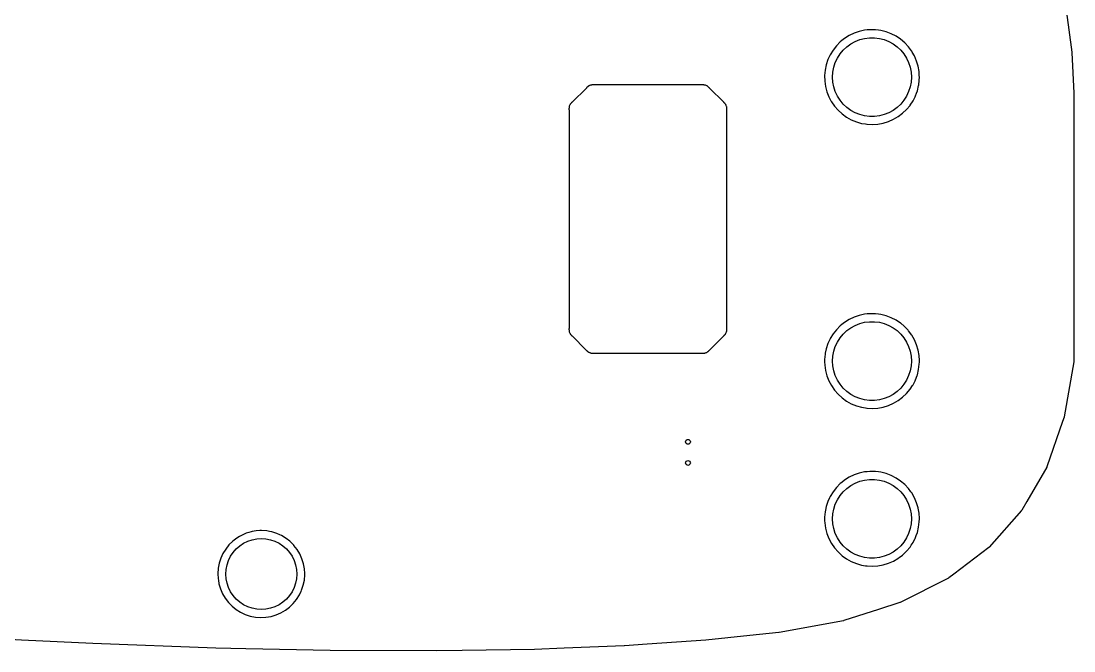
# Model space of a CAD drawing. Extents: x -3.92 to 3.92, y 0.02 to 7.83.
# Drawn here: x 1.29 to 3.917, y 0.025 to 1.596 of the extents above; entities that cross this region are included whole.
import ezdxf

# ---------------------------------------------------------------- set-up
doc = ezdxf.new("R2010")
doc.units = 0
doc.header["$MEASUREMENT"] = 0
doc.layers.add('BLACK', color=7, linetype='CONTINUOUS')

msp = doc.modelspace()

# ---------------------------------------------------------------- linework, layer by layer
at = {"layer": 'BLACK', "linetype": 'CONTINUOUS'}
for p, q in [((3.89841, 1.61806), (3.91212, 1.51884)), ((3.34473, 1.55306), (3.33807, 1.54773)), ((3.34484, 1.55315), (3.34473, 1.55306)), ((3.34473, 1.55306), (3.34473, 1.55306)), ((3.35638, 1.56039), (3.34484, 1.55315)), ((3.36868, 1.56625), (3.35638, 1.56039)), ((3.38156, 1.57066), (3.36868, 1.56625)), ((3.37148, 1.54575), (3.38297, 1.5503)), ((3.3817, 1.57069), (3.38156, 1.57066)), ((3.39474, 1.57354), (3.3817, 1.57069)), ((3.3817, 1.57069), (3.3817, 1.57069)), ((3.38297, 1.5503), (3.39494, 1.55337)), ((3.39487, 1.57357), (3.39474, 1.57354)), ((3.39474, 1.57354), (3.39474, 1.57354)), ((3.40168, 1.57425), (3.39487, 1.57357)), ((3.39494, 1.55337), (3.40721, 1.55492)), ((3.40829, 1.57491), (3.40168, 1.57425)), ((3.40721, 1.55492), (3.41957, 1.55492)), ((3.40843, 1.57492), (3.40829, 1.57491)), ((3.40829, 1.57491), (3.40829, 1.57491)), ((3.40857, 1.57492), (3.40843, 1.57492)), ((3.4161, 1.5748), (3.40857, 1.57492)), ((3.40857, 1.57492), (3.40857, 1.57492)), ((3.42205, 1.57471), (3.4161, 1.5748)), ((3.41957, 1.55492), (3.43183, 1.55337)), ((3.42219, 1.57469), (3.42205, 1.57471)), ((3.42988, 1.57367), (3.42219, 1.57469)), ((3.42219, 1.57469), (3.42219, 1.57469)), ((3.43556, 1.57293), (3.42988, 1.57367)), ((3.43183, 1.55337), (3.4438, 1.5503)), ((3.44877, 1.56961), (3.43556, 1.57293)), ((3.4438, 1.5503), (3.45529, 1.54575)), ((3.46152, 1.56479), (3.44877, 1.56961)), ((3.47362, 1.55854), (3.46152, 1.56479)), ((3.48493, 1.55095), (3.47362, 1.55854)), ((3.49529, 1.5421), (3.48493, 1.55095)), ((3.31622, 1.52423), (3.3091, 1.51261)), ((3.32463, 1.53495), (3.31622, 1.52423)), ((3.33421, 1.54463), (3.32463, 1.53495)), ((3.33376, 1.51455), (3.34164, 1.52407)), ((3.33807, 1.54773), (3.33421, 1.54463)), ((3.34164, 1.52407), (3.35065, 1.53253)), ((3.35065, 1.53253), (3.36065, 1.5398)), ((3.36065, 1.5398), (3.37148, 1.54575)), ((3.45529, 1.54575), (3.46612, 1.5398)), ((3.46612, 1.5398), (3.47612, 1.53253)), ((3.47612, 1.53253), (3.48513, 1.52407)), ((3.48513, 1.52407), (3.49301, 1.51455)), ((3.50456, 1.53212), (3.49529, 1.5421)), ((3.50465, 1.532), (3.50456, 1.53212)), ((3.51176, 1.52232), (3.50465, 1.532)), ((3.30337, 1.50025), (3.29909, 1.48732)), ((3.30751, 1.50918), (3.30337, 1.50025)), ((3.30904, 1.51248), (3.30751, 1.50918)), ((3.3091, 1.51261), (3.30904, 1.51248)), ((3.30904, 1.51248), (3.30904, 1.51248)), ((3.32187, 1.49293), (3.32714, 1.50411)), ((3.32714, 1.50411), (3.33376, 1.51455)), ((3.49301, 1.51455), (3.49964, 1.50411)), ((3.49964, 1.50411), (3.5049, 1.49293)), ((3.51263, 1.52114), (3.51176, 1.52232)), ((3.5127, 1.52102), (3.51263, 1.52114)), ((3.51406, 1.51862), (3.5127, 1.52102)), ((3.51938, 1.50931), (3.51406, 1.51862)), ((3.52472, 1.49678), (3.51938, 1.50931)), ((3.91212, 1.51884), (3.91216, 1.51841)), ((3.91216, 1.51841), (3.9173, 1.41695)), ((3.29633, 1.47398), (3.29511, 1.46041)), ((3.29909, 1.48732), (3.29633, 1.47398)), ((3.31574, 1.46903), (3.31805, 1.48117)), ((3.31805, 1.48117), (3.32187, 1.49293)), ((3.5049, 1.49293), (3.50872, 1.48117)), ((3.50872, 1.48117), (3.51103, 1.46903)), ((3.52859, 1.48371), (3.52472, 1.49678)), ((3.52861, 1.48357), (3.52859, 1.48371)), ((3.53091, 1.47043), (3.52861, 1.48357)), ((3.52861, 1.48357), (3.52861, 1.48357)), ((3.29511, 1.46041), (3.29547, 1.44679)), ((3.29547, 1.44679), (3.29739, 1.4333)), ((3.31496, 1.45669), (3.31574, 1.46903)), ((3.31574, 1.44436), (3.31496, 1.45669)), ((3.51103, 1.46903), (3.51181, 1.45669)), ((3.51181, 1.45669), (3.51103, 1.44436)), ((3.52991, 1.43628), (3.53147, 1.44915)), ((3.53093, 1.47029), (3.53091, 1.47043)), ((3.53094, 1.47015), (3.53093, 1.47029)), ((3.53151, 1.46027), (3.53094, 1.47015)), ((3.53094, 1.47015), (3.53094, 1.47015)), ((3.53147, 1.44915), (3.53148, 1.44926)), ((3.53147, 1.44915), (3.53147, 1.44915)), ((3.53148, 1.44926), (3.53172, 1.45669)), ((3.53172, 1.45669), (3.53151, 1.46027)), ((2.70076, 1.42941), (2.66519, 1.39384)), ((2.70111, 1.42985), (2.70076, 1.42941)), ((2.70134, 1.43011), (2.70111, 1.42985)), ((2.70111, 1.42985), (2.70111, 1.42985)), ((2.70153, 1.43041), (2.70134, 1.43011)), ((2.703, 1.43167), (2.70153, 1.43041)), ((2.70326, 1.43192), (2.703, 1.43167)), ((2.70369, 1.43234), (2.70326, 1.43192)), ((2.70411, 1.43265), (2.70369, 1.43234)), ((2.70442, 1.4329), (2.70411, 1.43265)), ((2.70554, 1.43386), (2.70442, 1.4329)), ((2.70581, 1.43409), (2.70554, 1.43386)), ((2.70554, 1.43386), (2.70554, 1.43386)), ((2.70613, 1.43424), (2.70581, 1.43409)), ((2.70626, 1.43432), (2.70613, 1.43424)), ((2.70677, 1.43462), (2.70626, 1.43432)), ((2.7069, 1.43469), (2.70677, 1.43462)), ((2.70719, 1.4349), (2.7069, 1.43469)), ((2.70752, 1.43502), (2.70719, 1.4349)), ((2.70891, 1.43552), (2.70752, 1.43502)), ((2.70752, 1.43502), (2.70752, 1.43502)), ((2.70928, 1.43567), (2.70891, 1.43552)), ((2.71095, 1.43643), (2.70928, 1.43567)), ((2.7113, 1.43648), (2.71095, 1.43643)), ((2.71144, 1.43652), (2.7113, 1.43648)), ((2.71202, 1.43667), (2.71144, 1.43652)), ((2.71217, 1.4367), (2.71202, 1.43667)), ((2.7125, 1.43682), (2.71217, 1.4367)), ((2.71322, 1.43686), (2.7125, 1.43682)), ((2.71433, 1.43693), (2.71322, 1.43686)), ((2.71472, 1.43697), (2.71433, 1.43693)), ((2.71512, 1.43703), (2.71472, 1.43697)), ((2.71575, 1.43703), (2.71512, 1.43703)), ((2.71605, 1.43704), (2.71575, 1.43703)), ((2.71685, 1.43709), (2.71605, 1.43704)), ((2.71813, 1.43717), (2.71685, 1.43709)), ((2.71848, 1.43709), (2.71813, 1.43717)), ((2.71883, 1.43706), (2.71848, 1.43709)), ((2.7193, 1.43703), (2.71883, 1.43708)), ((2.71883, 1.43708), (2.71883, 1.43706)), ((2.98952, 1.43703), (2.7193, 1.43703)), ((2.99007, 1.43709), (2.98952, 1.43703)), ((2.99043, 1.43711), (2.99007, 1.43709)), ((2.99007, 1.43709), (2.99007, 1.43709)), ((2.99077, 1.43718), (2.99043, 1.43711)), ((2.99209, 1.43709), (2.99077, 1.43718)), ((2.9927, 1.43704), (2.99209, 1.43709)), ((2.99306, 1.43703), (2.9927, 1.43704)), ((2.99366, 1.43703), (2.99306, 1.43703)), ((2.99418, 1.43695), (2.99366, 1.43703)), ((2.99457, 1.4369), (2.99418, 1.43695)), ((2.9964, 1.43677), (2.99457, 1.4369)), ((2.99673, 1.43664), (2.9964, 1.43677)), ((2.99688, 1.43661), (2.99673, 1.43664)), ((2.99745, 1.43646), (2.99688, 1.43661)), ((2.9976, 1.43641), (2.99745, 1.43646)), ((2.99795, 1.43636), (2.9976, 1.43641)), ((2.99827, 1.43621), (2.99795, 1.43636)), ((2.9996, 1.43558), (2.99827, 1.43621)), ((2.99827, 1.43621), (2.99827, 1.43621)), ((2.99997, 1.43543), (2.9996, 1.43558)), ((3.00169, 1.43478), (2.99997, 1.43543)), ((3.00197, 1.43457), (3.00169, 1.43478)), ((3.0021, 1.4345), (3.00197, 1.43457)), ((3.00261, 1.43419), (3.0021, 1.4345)), ((3.00274, 1.43411), (3.00261, 1.43419)), ((3.00306, 1.43396), (3.00274, 1.43411)), ((3.00332, 1.43373), (3.00306, 1.43396)), ((3.00443, 1.43275), (3.00332, 1.43373)), ((3.00474, 1.4325), (3.00443, 1.43275)), ((3.00492, 1.43236), (3.00474, 1.4325)), ((3.00506, 1.43226), (3.00492, 1.43236)), ((3.0055, 1.43182), (3.00506, 1.43226)), ((3.00572, 1.4316), (3.0055, 1.43182)), ((3.00729, 1.43023), (3.00572, 1.4316)), ((3.00747, 1.42993), (3.00729, 1.43023)), ((3.0077, 1.42966), (3.00747, 1.42993)), ((3.00772, 1.42967), (3.0077, 1.42966)), ((3.00801, 1.4293), (3.00772, 1.42967)), ((3.04358, 1.39373), (3.00801, 1.4293)), ((3.29739, 1.4333), (3.30085, 1.42013)), ((3.30085, 1.42013), (3.3058, 1.40743)), ((3.31805, 1.43222), (3.31574, 1.44436)), ((3.32187, 1.42046), (3.31805, 1.43222)), ((3.32714, 1.40928), (3.32187, 1.42046)), ((3.5049, 1.42046), (3.49964, 1.40928)), ((3.50872, 1.43222), (3.5049, 1.42046)), ((3.51103, 1.44436), (3.50872, 1.43222)), ((3.52455, 1.4167), (3.52662, 1.42236)), ((3.52662, 1.42236), (3.52667, 1.42249)), ((3.52662, 1.42236), (3.52662, 1.42236)), ((3.52667, 1.42249), (3.5267, 1.42263)), ((3.5267, 1.42263), (3.52981, 1.4356)), ((3.5267, 1.42263), (3.5267, 1.42263)), ((3.52981, 1.4356), (3.52985, 1.43574)), ((3.52981, 1.4356), (3.52981, 1.4356)), ((3.52985, 1.43574), (3.52991, 1.43628)), ((2.66403, 1.39285), (2.66288, 1.39155)), ((2.66426, 1.39311), (2.66403, 1.39285)), ((2.66403, 1.39285), (2.66403, 1.39285)), ((2.66456, 1.3933), (2.66426, 1.39311)), ((2.66483, 1.39353), (2.66456, 1.3933)), ((2.66519, 1.39384), (2.66482, 1.39355)), ((2.66482, 1.39355), (2.66483, 1.39353)), ((3.04402, 1.39338), (3.04358, 1.39373)), ((3.04429, 1.39315), (3.04402, 1.39338)), ((3.04402, 1.39338), (3.04402, 1.39338)), ((3.04458, 1.39295), (3.04429, 1.39315)), ((3.04481, 1.39269), (3.04458, 1.39295)), ((3.04584, 1.39149), (3.04481, 1.39269)), ((3.3058, 1.40743), (3.30586, 1.40731)), ((3.30586, 1.40731), (3.31099, 1.39762)), ((3.31099, 1.39762), (3.31217, 1.39539)), ((3.31217, 1.39539), (3.31225, 1.39528)), ((3.31225, 1.39528), (3.31225, 1.39528)), ((3.31225, 1.39528), (3.31981, 1.38429)), ((3.33376, 1.39884), (3.32714, 1.40928)), ((3.34164, 1.38932), (3.33376, 1.39884)), ((3.49301, 1.39884), (3.48513, 1.38932)), ((3.49964, 1.40928), (3.49301, 1.39884)), ((3.50846, 1.38626), (3.51578, 1.39741)), ((3.51578, 1.39741), (3.51586, 1.39753)), ((3.51578, 1.39741), (3.51578, 1.39741)), ((3.51586, 1.39753), (3.52091, 1.40757)), ((3.52091, 1.40757), (3.52192, 1.40957)), ((3.52192, 1.40957), (3.52198, 1.4097)), ((3.52192, 1.40957), (3.52192, 1.40957)), ((3.52198, 1.4097), (3.52455, 1.4167)), ((3.9173, 1.41695), (3.9173, 1.4167)), ((3.9173, 1.4167), (3.9173, 0.750136)), ((2.65745, 1.37852), (2.6573, 1.3766)), ((2.6573, 1.3766), (2.65738, 1.37625)), ((2.65738, 1.37625), (2.6574, 1.3759)), ((2.6574, 1.3759), (2.6574, 1.3759)), ((2.6574, 1.3759), (2.65746, 1.37534)), ((2.65746, 1.37889), (2.65745, 1.37852)), ((2.65754, 1.38001), (2.65746, 1.37949)), ((2.65746, 1.37949), (2.65746, 1.37889)), ((2.65746, 1.37534), (2.65746, 0.829535)), ((2.65759, 1.3804), (2.65754, 1.38001)), ((2.65772, 1.38223), (2.65759, 1.3804)), ((2.65785, 1.38256), (2.65772, 1.38223)), ((2.65788, 1.3827), (2.65785, 1.38256)), ((2.65803, 1.38328), (2.65788, 1.3827)), ((2.65807, 1.38342), (2.65803, 1.38328)), ((2.65813, 1.38377), (2.65807, 1.38342)), ((2.65828, 1.38409), (2.65813, 1.38377)), ((2.65891, 1.38543), (2.65828, 1.38409)), ((2.65828, 1.38409), (2.65828, 1.38409)), ((2.65906, 1.3858), (2.65891, 1.38543)), ((2.65958, 1.38718), (2.65906, 1.3858)), ((2.6597, 1.38751), (2.65958, 1.38718)), ((2.65958, 1.38718), (2.65958, 1.38718)), ((2.65992, 1.3878), (2.6597, 1.38751)), ((2.65999, 1.38793), (2.65992, 1.3878)), ((2.66029, 1.38844), (2.65999, 1.38793)), ((2.66038, 1.38856), (2.66029, 1.38844)), ((2.66053, 1.38888), (2.66038, 1.38856)), ((2.66157, 1.39007), (2.66053, 1.38888)), ((2.66174, 1.39026), (2.66157, 1.39007)), ((2.66199, 1.39056), (2.66174, 1.39026)), ((2.66213, 1.39074), (2.66199, 1.39056)), ((2.66223, 1.39089), (2.66213, 1.39074)), ((2.66213, 1.39074), (2.66213, 1.39074)), ((2.66267, 1.39133), (2.66223, 1.39089)), ((2.66288, 1.39155), (2.66267, 1.39133)), ((3.04609, 1.39122), (3.04584, 1.39149)), ((3.04651, 1.3908), (3.04609, 1.39122)), ((3.04663, 1.39065), (3.04651, 1.3908)), ((3.04682, 1.39038), (3.04663, 1.39065)), ((3.04707, 1.39007), (3.04682, 1.39038)), ((3.04804, 1.38895), (3.04707, 1.39007)), ((3.04827, 1.38868), (3.04804, 1.38895)), ((3.04804, 1.38895), (3.04804, 1.38895)), ((3.04841, 1.38836), (3.04827, 1.38868)), ((3.04849, 1.38823), (3.04841, 1.38836)), ((3.04879, 1.38772), (3.04849, 1.38823)), ((3.04886, 1.38758), (3.04879, 1.38772)), ((3.04907, 1.3873), (3.04886, 1.38758)), ((3.04919, 1.38697), (3.04907, 1.3873)), ((3.0497, 1.38558), (3.04919, 1.38697)), ((3.04919, 1.38697), (3.04919, 1.38697)), ((3.04984, 1.38521), (3.0497, 1.38558)), ((3.0506, 1.38354), (3.04984, 1.38521)), ((3.05065, 1.38319), (3.0506, 1.38354)), ((3.0507, 1.38305), (3.05065, 1.38319)), ((3.05084, 1.38247), (3.0507, 1.38305)), ((3.05087, 1.38232), (3.05084, 1.38247)), ((3.05099, 1.38199), (3.05087, 1.38232)), ((3.05101, 1.38164), (3.05099, 1.38199)), ((3.0511, 1.38016), (3.05101, 1.38164)), ((3.05114, 1.37977), (3.0511, 1.38016)), ((3.0512, 1.37937), (3.05114, 1.37977)), ((3.0512, 1.37874), (3.0512, 1.37937)), ((3.05121, 1.37844), (3.0512, 1.37874)), ((3.0512, 1.37519), (3.05125, 1.37566)), ((3.0512, 0.829383), (3.0512, 1.37519)), ((3.05134, 1.37636), (3.05121, 1.37844)), ((3.05123, 1.37566), (3.05126, 1.37601)), ((3.05125, 1.37566), (3.05123, 1.37566)), ((3.05126, 1.37601), (3.05134, 1.37636)), ((3.31981, 1.38429), (3.31981, 1.38429)), ((3.31981, 1.38429), (3.31989, 1.38417)), ((3.31989, 1.38417), (3.32884, 1.3739)), ((3.32884, 1.3739), (3.33892, 1.36473)), ((3.35065, 1.38085), (3.34164, 1.38932)), ((3.36065, 1.37359), (3.35065, 1.38085)), ((3.37148, 1.36764), (3.36065, 1.37359)), ((3.38297, 1.36308), (3.37148, 1.36764)), ((3.45529, 1.36764), (3.4438, 1.36308)), ((3.46612, 1.37359), (3.45529, 1.36764)), ((3.47612, 1.38085), (3.46612, 1.37359)), ((3.48513, 1.38932), (3.47612, 1.38085)), ((3.47898, 1.35822), (3.48965, 1.36623)), ((3.48965, 1.36623), (3.48976, 1.36631)), ((3.48965, 1.36623), (3.48965, 1.36623)), ((3.48976, 1.36631), (3.49964, 1.37569)), ((3.49964, 1.37569), (3.50838, 1.38614)), ((3.50838, 1.38614), (3.50846, 1.38626)), ((3.33892, 1.36473), (3.34998, 1.35678)), ((3.34998, 1.35678), (3.36188, 1.35016)), ((3.36188, 1.35016), (3.37447, 1.34494)), ((3.37447, 1.34494), (3.37461, 1.34491)), ((3.37461, 1.34491), (3.37461, 1.34491)), ((3.37461, 1.34491), (3.38744, 1.34125)), ((3.39494, 1.36001), (3.38297, 1.36308)), ((3.38744, 1.34125), (3.38744, 1.34125)), ((3.38744, 1.34125), (3.38757, 1.34121)), ((3.38757, 1.34121), (3.39685, 1.33969)), ((3.40721, 1.35846), (3.39494, 1.36001)), ((3.41957, 1.35846), (3.40721, 1.35846)), ((3.43183, 1.36001), (3.41957, 1.35846)), ((3.42836, 1.33932), (3.44147, 1.34175)), ((3.4438, 1.36308), (3.43183, 1.36001)), ((3.44147, 1.34175), (3.44161, 1.34178)), ((3.44147, 1.34175), (3.44147, 1.34175)), ((3.44161, 1.34178), (3.45463, 1.34578)), ((3.45463, 1.34578), (3.46711, 1.35126)), ((3.46711, 1.35126), (3.47887, 1.35813)), ((3.47887, 1.35813), (3.47898, 1.35822)), ((3.39685, 1.33969), (3.40088, 1.33903)), ((3.40088, 1.33903), (3.40088, 1.33903)), ((3.40088, 1.33903), (3.40102, 1.33901)), ((3.40102, 1.33901), (3.40116, 1.339)), ((3.40116, 1.339), (3.41448, 1.33838)), ((3.41448, 1.33838), (3.41448, 1.33838)), ((3.41448, 1.33838), (3.41462, 1.33837)), ((3.41462, 1.33837), (3.41505, 1.3384)), ((3.41505, 1.3384), (3.42807, 1.33929)), ((3.42807, 1.33929), (3.42822, 1.3393)), ((3.42807, 1.33929), (3.42807, 1.33929)), ((3.42822, 1.3393), (3.42836, 1.33932)), ((3.42836, 1.33932), (3.42836, 1.33932)), ((3.34473, 0.844396), (3.33807, 0.839065)), ((3.34484, 0.844486), (3.34473, 0.844396)), ((3.34473, 0.844396), (3.34473, 0.844396)), ((3.35638, 0.851725), (3.34484, 0.844486)), ((3.36868, 0.85759), (3.35638, 0.851725)), ((3.38156, 0.862003), (3.36868, 0.85759)), ((3.37148, 0.837089), (3.38297, 0.841639)), ((3.3817, 0.862033), (3.38156, 0.862003)), ((3.39474, 0.864874), (3.3817, 0.862033)), ((3.3817, 0.862033), (3.3817, 0.862033)), ((3.38297, 0.841639), (3.39494, 0.844713)), ((3.39487, 0.864905), (3.39474, 0.864874)), ((3.39474, 0.864874), (3.39474, 0.864874)), ((3.40168, 0.865584), (3.39487, 0.864905)), ((3.39494, 0.844713), (3.40721, 0.846262)), ((3.40829, 0.866244), (3.40168, 0.865584)), ((3.40721, 0.846262), (3.41957, 0.846262)), ((3.40843, 0.866258), (3.40829, 0.866244)), ((3.40829, 0.866244), (3.40829, 0.866244)), ((3.40857, 0.866256), (3.40843, 0.866258)), ((3.4161, 0.866137), (3.40857, 0.866256)), ((3.40857, 0.866256), (3.40857, 0.866256)), ((3.42205, 0.866044), (3.4161, 0.866137)), ((3.41957, 0.846262), (3.43183, 0.844713)), ((3.42219, 0.866025), (3.42205, 0.866044)), ((3.42988, 0.865013), (3.42219, 0.866025)), ((3.42219, 0.866025), (3.42219, 0.866025)), ((3.43556, 0.864266), (3.42988, 0.865013)), ((3.43183, 0.844713), (3.4438, 0.841639)), ((3.44877, 0.860947), (3.43556, 0.864266)), ((3.4438, 0.841639), (3.45529, 0.837089)), ((3.46152, 0.856131), (3.44877, 0.860947)), ((3.47362, 0.849883), (3.46152, 0.856131)), ((3.48493, 0.842285), (3.47362, 0.849883)), ((3.48504, 0.842192), (3.48493, 0.842285)), ((3.49354, 0.834934), (3.48504, 0.842192)), ((2.6574, 0.828713), (2.65732, 0.828368)), ((2.65732, 0.828368), (2.65734, 0.828015)), ((2.65734, 0.828015), (2.65745, 0.826289)), ((2.65743, 0.829065), (2.6574, 0.828713)), ((2.65746, 0.829535), (2.65741, 0.829067)), ((2.65741, 0.829067), (2.65743, 0.829065)), ((2.65745, 0.826289), (2.65746, 0.825982)), ((2.65746, 0.825982), (2.65746, 0.825357)), ((2.65746, 0.825357), (2.65749, 0.825182)), ((2.65749, 0.825182), (2.65752, 0.824959)), ((2.65752, 0.824959), (2.65756, 0.824563)), ((2.65756, 0.824563), (2.65767, 0.822735)), ((2.65767, 0.822735), (2.65779, 0.822402)), ((2.65779, 0.822402), (2.65782, 0.822256)), ((2.65782, 0.822256), (2.65797, 0.821677)), ((2.65797, 0.821677), (2.65801, 0.821534)), ((2.65801, 0.821534), (2.65806, 0.821184)), ((2.65806, 0.821184), (2.65882, 0.819516)), ((2.65882, 0.819516), (2.65897, 0.819148)), ((2.65897, 0.819148), (2.65947, 0.817758)), ((2.65947, 0.817758), (2.65947, 0.817758)), ((2.65947, 0.817758), (2.65959, 0.817426)), ((2.65959, 0.817426), (2.6598, 0.81714)), ((2.6598, 0.81714), (2.65987, 0.817009)), ((2.65987, 0.817009), (2.66017, 0.816493)), ((2.66017, 0.816493), (2.66025, 0.816368)), ((2.66025, 0.816368), (2.66039, 0.816046)), ((2.66039, 0.816046), (2.66062, 0.815779)), ((2.66062, 0.815779), (2.66062, 0.815779)), ((2.66062, 0.815779), (2.66159, 0.814658)), ((2.66159, 0.814658), (2.66184, 0.814347)), ((3.04667, 0.814161), (3.04692, 0.814469)), ((3.04692, 0.814469), (3.0479, 0.815577)), ((3.0479, 0.815577), (3.04813, 0.815842)), ((3.0479, 0.815577), (3.0479, 0.815577)), ((3.04813, 0.815842), (3.04828, 0.816162)), ((3.04828, 0.816162), (3.04837, 0.816286)), ((3.04837, 0.816286), (3.04867, 0.816798)), ((3.04867, 0.816798), (3.04875, 0.816929)), ((3.04875, 0.816929), (3.04896, 0.817212)), ((3.04896, 0.817212), (3.0496, 0.818927)), ((3.0496, 0.818927), (3.04976, 0.819294)), ((3.04976, 0.819294), (3.05038, 0.820631)), ((3.05038, 0.820631), (3.05053, 0.820951)), ((3.05053, 0.820951), (3.05059, 0.821301)), ((3.05059, 0.821301), (3.05063, 0.821443)), ((3.05063, 0.821443), (3.05078, 0.82202)), ((3.05078, 0.82202), (3.05082, 0.822166)), ((3.05082, 0.822166), (3.05094, 0.822497)), ((3.05094, 0.822497), (3.05107, 0.824325)), ((3.05107, 0.824325), (3.05112, 0.824719)), ((3.05112, 0.824719), (3.0512, 0.825237)), ((3.05126, 0.828824), (3.0512, 0.829383)), ((3.0512, 0.825835), (3.05121, 0.826202)), ((3.0512, 0.825237), (3.0512, 0.825835)), ((3.05121, 0.826202), (3.05133, 0.827773)), ((3.05128, 0.828471), (3.05126, 0.828824)), ((3.05126, 0.828824), (3.05126, 0.828824)), ((3.05136, 0.828126), (3.05128, 0.828471)), ((3.05133, 0.827773), (3.05136, 0.828126)), ((3.31622, 0.815564), (3.3091, 0.803948)), ((3.3166, 0.816046), (3.31622, 0.815564)), ((3.32454, 0.826172), (3.3166, 0.816046)), ((3.32463, 0.826285), (3.32454, 0.826172)), ((3.33421, 0.835968), (3.32463, 0.826285)), ((3.33376, 0.805884), (3.34164, 0.815408)), ((3.33807, 0.839065), (3.33421, 0.835968)), ((3.34164, 0.815408), (3.35065, 0.823869)), ((3.35065, 0.823869), (3.36065, 0.831135)), ((3.36065, 0.831135), (3.37148, 0.837089)), ((3.45529, 0.837089), (3.46612, 0.831135)), ((3.46612, 0.831135), (3.47612, 0.823869)), ((3.47612, 0.823869), (3.48513, 0.815408)), ((3.48513, 0.815408), (3.49301, 0.805884)), ((3.49529, 0.833437), (3.49354, 0.834934)), ((3.49538, 0.833333), (3.49529, 0.833437)), ((3.50335, 0.824762), (3.49538, 0.833333)), ((3.50456, 0.823458), (3.50335, 0.824762)), ((3.50773, 0.819148), (3.50456, 0.823458)), ((3.51212, 0.813173), (3.50773, 0.819148)), ((2.66184, 0.814347), (2.66215, 0.813924)), ((2.66215, 0.813924), (2.66257, 0.813501)), ((2.66257, 0.813501), (2.66282, 0.813231)), ((2.66282, 0.813231), (2.66408, 0.81177)), ((2.66408, 0.81177), (2.66438, 0.811578)), ((2.66438, 0.811578), (2.66464, 0.811346)), ((2.66464, 0.811346), (2.66464, 0.811346)), ((2.66464, 0.811346), (2.66508, 0.810992)), ((2.66508, 0.810992), (2.70065, 0.775422)), ((3.00791, 0.775314), (3.04348, 0.810884)), ((3.04348, 0.810884), (3.04384, 0.811178)), ((3.04383, 0.811194), (3.0441, 0.811423)), ((3.04384, 0.811178), (3.04383, 0.811194)), ((3.0441, 0.811423), (3.0444, 0.811611)), ((3.0444, 0.811611), (3.04578, 0.813173)), ((3.04578, 0.813173), (3.04599, 0.813397)), ((3.04599, 0.813397), (3.04643, 0.813839)), ((3.04643, 0.813839), (3.04667, 0.814161)), ((3.30337, 0.791592), (3.29909, 0.778658)), ((3.30751, 0.800514), (3.30337, 0.791592)), ((3.30904, 0.803819), (3.30751, 0.800514)), ((3.3091, 0.803948), (3.30904, 0.803819)), ((3.30904, 0.803819), (3.30904, 0.803819)), ((3.32187, 0.784264), (3.32714, 0.795448)), ((3.32714, 0.795448), (3.33376, 0.805884)), ((3.49301, 0.805884), (3.49964, 0.795448)), ((3.49964, 0.795448), (3.5049, 0.784264)), ((3.51263, 0.812479), (3.51212, 0.813173)), ((3.51938, 0.800645), (3.51263, 0.812479)), ((3.52472, 0.788114), (3.51938, 0.800645)), ((3.52859, 0.775052), (3.52472, 0.788114)), ((2.70065, 0.775422), (2.70094, 0.775054)), ((2.70094, 0.775054), (2.70096, 0.775067)), ((2.70096, 0.775067), (2.70119, 0.774798)), ((2.70119, 0.774798), (2.70138, 0.774499)), ((2.70138, 0.774499), (2.70164, 0.774265)), ((2.70164, 0.774265), (2.70164, 0.774265)), ((2.70164, 0.774265), (2.70294, 0.77312)), ((2.70294, 0.77312), (2.70316, 0.772909)), ((2.70316, 0.772909), (2.7036, 0.772468)), ((2.7036, 0.772468), (2.70374, 0.772362)), ((2.70374, 0.772362), (2.70374, 0.772362)), ((2.70374, 0.772362), (2.70392, 0.772226)), ((2.70392, 0.772226), (2.70423, 0.771975)), ((2.70423, 0.771975), (2.70561, 0.770763)), ((2.70561, 0.770763), (2.70593, 0.770613)), ((2.70593, 0.770613), (2.70605, 0.770531)), ((2.70605, 0.770531), (2.70656, 0.770223)), ((2.70656, 0.770223), (2.70669, 0.770152)), ((2.70669, 0.770152), (2.70698, 0.76994)), ((2.70698, 0.76994), (2.70731, 0.769816)), ((2.70731, 0.769816), (2.70731, 0.769816)), ((2.70731, 0.769816), (2.70869, 0.769297)), ((2.70869, 0.769297), (2.70906, 0.769142)), ((2.70906, 0.769142), (2.71072, 0.768364)), ((2.71072, 0.768364), (2.71106, 0.76831)), ((2.71106, 0.76831), (2.71121, 0.768266)), ((2.71121, 0.768266), (2.71178, 0.768115)), ((2.71178, 0.768115), (2.71193, 0.768083)), ((2.71193, 0.768083), (2.71226, 0.767959)), ((2.71226, 0.767959), (2.71409, 0.767823)), ((2.71409, 0.767823), (2.71448, 0.767777)), ((2.71448, 0.767777), (2.715, 0.767697)), ((2.715, 0.767697), (2.7156, 0.767697)), ((2.7156, 0.767697), (2.71597, 0.767683)), ((2.71597, 0.767683), (2.71789, 0.76754)), ((2.71789, 0.76754), (2.71823, 0.767614)), ((2.71823, 0.767614), (2.71859, 0.767638)), ((2.71859, 0.767638), (2.71915, 0.767697)), ((2.71859, 0.767638), (2.71859, 0.767638)), ((2.71915, 0.767697), (2.98936, 0.767697)), ((2.98936, 0.767697), (2.98983, 0.767645)), ((2.98983, 0.767645), (2.98983, 0.767665)), ((2.98983, 0.767665), (2.99018, 0.767636)), ((2.99018, 0.767636), (2.99053, 0.767558)), ((2.99053, 0.767558), (2.99224, 0.767665)), ((2.99224, 0.767665), (2.99261, 0.767687)), ((2.99261, 0.767687), (2.99292, 0.767697)), ((2.99292, 0.767697), (2.99354, 0.767697)), ((2.99354, 0.767697), (2.99394, 0.767754)), ((2.99394, 0.767754), (2.99433, 0.767794)), ((2.99433, 0.767794), (2.99544, 0.767863)), ((2.99544, 0.767863), (2.99616, 0.767908)), ((2.99616, 0.767908), (2.9965, 0.768028)), ((2.9965, 0.768028), (2.99664, 0.768058)), ((2.99664, 0.768058), (2.99722, 0.768202)), ((2.99722, 0.768202), (2.99736, 0.768244)), ((2.99736, 0.768244), (2.99771, 0.768294)), ((2.99771, 0.768294), (2.99938, 0.769053)), ((2.99938, 0.769053), (2.99975, 0.769203)), ((2.99975, 0.769203), (3.00114, 0.769704)), ((3.00114, 0.769704), (3.00147, 0.769824)), ((3.00114, 0.769704), (3.00114, 0.769704)), ((3.00147, 0.769824), (3.00176, 0.770033)), ((3.00176, 0.770033), (3.00189, 0.770103)), ((3.00189, 0.770103), (3.00241, 0.770404)), ((3.00241, 0.770404), (3.00253, 0.770484)), ((3.00253, 0.770484), (3.00285, 0.770631)), ((3.00285, 0.770631), (3.00312, 0.770861)), ((3.00312, 0.770861), (3.00424, 0.771826)), ((3.00312, 0.770861), (3.00312, 0.770861)), ((3.00424, 0.771826), (3.00455, 0.772074)), ((3.00455, 0.772074), (3.00482, 0.77227)), ((3.00482, 0.77227), (3.00497, 0.772383)), ((3.00497, 0.772383), (3.0054, 0.772806)), ((3.0054, 0.772806), (3.00567, 0.773056)), ((3.00567, 0.773056), (3.00686, 0.774084)), ((3.00686, 0.774084), (3.00713, 0.774315)), ((3.00713, 0.774315), (3.00732, 0.774612)), ((3.00732, 0.774612), (3.00755, 0.774878)), ((3.00755, 0.774878), (3.00791, 0.775314)), ((3.00755, 0.774878), (3.00755, 0.774878)), ((3.29633, 0.765318), (3.29511, 0.751748)), ((3.29681, 0.767638), (3.29633, 0.765318)), ((3.29906, 0.778518), (3.29681, 0.767638)), ((3.29909, 0.778658), (3.29906, 0.778518)), ((3.29906, 0.778518), (3.29906, 0.778518)), ((3.31574, 0.760367), (3.31805, 0.772509)), ((3.31805, 0.772509), (3.32187, 0.784264)), ((3.5049, 0.784264), (3.50872, 0.772509)), ((3.50872, 0.772509), (3.51103, 0.760367)), ((3.52861, 0.774912), (3.52859, 0.775052)), ((3.53091, 0.761773), (3.52861, 0.774912)), ((3.52861, 0.774912), (3.52861, 0.774912)), ((3.29511, 0.751748), (3.29512, 0.751605)), ((3.29512, 0.751605), (3.29526, 0.746087)), ((3.29512, 0.751605), (3.29512, 0.751605)), ((3.29526, 0.746087), (3.29547, 0.73813)), ((3.29547, 0.73813), (3.29739, 0.724643)), ((3.31496, 0.748031), (3.31574, 0.760367)), ((3.31574, 0.735696), (3.31496, 0.748031)), ((3.31805, 0.723554), (3.31574, 0.735696)), ((3.51103, 0.735696), (3.50872, 0.723554)), ((3.51103, 0.760367), (3.51181, 0.748031)), ((3.51181, 0.748031), (3.51103, 0.735696)), ((3.52986, 0.727219), (3.53147, 0.740492)), ((3.53093, 0.761632), (3.53091, 0.761773)), ((3.53094, 0.76149), (3.53093, 0.761632)), ((3.53094, 0.761489), (3.53094, 0.76149)), ((3.53164, 0.749296), (3.53094, 0.761489)), ((3.53147, 0.740492), (3.53148, 0.740601)), ((3.53147, 0.740492), (3.53147, 0.740492)), ((3.53148, 0.740601), (3.53162, 0.744945)), ((3.53162, 0.744945), (3.53167, 0.746496)), ((3.53172, 0.748031), (3.53164, 0.749296)), ((3.53167, 0.746496), (3.53172, 0.748031)), ((3.9167, 0.746232), (3.89312, 0.609028)), ((3.91723, 0.749296), (3.9167, 0.746232)), ((3.9173, 0.750136), (3.91723, 0.749296)), ((3.29739, 0.724643), (3.30085, 0.711465)), ((3.30085, 0.711465), (3.3058, 0.698773)), ((3.32187, 0.711799), (3.31805, 0.723554)), ((3.32714, 0.700615), (3.32187, 0.711799)), ((3.5049, 0.711799), (3.49964, 0.700615)), ((3.50872, 0.723554), (3.5049, 0.711799)), ((3.52198, 0.701037), (3.52585, 0.711604)), ((3.52585, 0.711604), (3.52662, 0.713696)), ((3.52662, 0.713696), (3.52667, 0.71383)), ((3.52662, 0.713696), (3.52662, 0.713696)), ((3.52667, 0.71383), (3.5267, 0.713969)), ((3.5267, 0.713969), (3.52981, 0.726938)), ((3.5267, 0.713969), (3.5267, 0.713969)), ((3.52981, 0.726938), (3.52985, 0.727077)), ((3.52981, 0.726938), (3.52981, 0.726938)), ((3.52985, 0.727077), (3.52986, 0.727219)), ((3.3058, 0.698773), (3.31217, 0.686733)), ((3.31217, 0.686733), (3.31225, 0.686616)), ((3.31225, 0.686616), (3.31225, 0.686616)), ((3.31225, 0.686616), (3.31981, 0.675624)), ((3.33376, 0.690179), (3.32714, 0.700615)), ((3.34164, 0.680655), (3.33376, 0.690179)), ((3.49301, 0.690179), (3.48513, 0.680655)), ((3.49964, 0.700615), (3.49301, 0.690179)), ((3.50838, 0.67748), (3.51438, 0.686616)), ((3.51438, 0.686616), (3.51578, 0.688747)), ((3.51578, 0.688748), (3.51586, 0.688866)), ((3.51578, 0.688747), (3.51578, 0.688748)), ((3.51586, 0.688866), (3.52091, 0.698906)), ((3.52091, 0.698906), (3.52192, 0.70091)), ((3.52192, 0.70091), (3.52198, 0.701037)), ((3.52192, 0.70091), (3.52192, 0.70091)), ((3.31981, 0.675624), (3.31981, 0.675624)), ((3.31981, 0.675624), (3.31989, 0.675506)), ((3.31989, 0.675506), (3.32884, 0.66524)), ((3.32884, 0.66524), (3.33892, 0.656072)), ((3.35065, 0.672194), (3.34164, 0.680655)), ((3.36065, 0.664928), (3.35065, 0.672194)), ((3.37148, 0.658974), (3.36065, 0.664928)), ((3.38297, 0.654424), (3.37148, 0.658974)), ((3.45529, 0.658974), (3.4438, 0.654424)), ((3.46612, 0.664928), (3.45529, 0.658974)), ((3.47612, 0.672194), (3.46612, 0.664928)), ((3.48513, 0.680655), (3.47612, 0.672194)), ((3.47898, 0.649558), (3.48965, 0.657565)), ((3.48965, 0.657566), (3.48976, 0.657651)), ((3.48965, 0.657565), (3.48965, 0.657566)), ((3.48976, 0.657651), (3.49964, 0.667029)), ((3.49964, 0.667029), (3.50838, 0.67748)), ((3.33892, 0.656072), (3.34998, 0.648122)), ((3.34998, 0.648122), (3.36188, 0.641497)), ((3.36188, 0.641497), (3.37447, 0.636283)), ((3.37447, 0.636283), (3.37461, 0.636244)), ((3.37461, 0.636244), (3.37461, 0.636244)), ((3.37461, 0.636244), (3.38744, 0.63259)), ((3.39494, 0.65135), (3.38297, 0.654424)), ((3.38744, 0.63259), (3.38744, 0.63259)), ((3.38744, 0.63259), (3.38757, 0.632551)), ((3.38757, 0.632551), (3.39685, 0.631032)), ((3.40721, 0.649801), (3.39494, 0.65135)), ((3.39685, 0.631032), (3.40088, 0.630373)), ((3.41957, 0.649801), (3.40721, 0.649801)), ((3.41505, 0.629737), (3.42807, 0.630625)), ((3.43183, 0.65135), (3.41957, 0.649801)), ((3.42807, 0.630625), (3.42822, 0.630634)), ((3.42807, 0.630625), (3.42807, 0.630625)), ((3.42822, 0.630634), (3.42836, 0.630661)), ((3.42836, 0.630661), (3.44147, 0.633091)), ((3.42836, 0.630661), (3.42836, 0.630661)), ((3.4438, 0.654424), (3.43183, 0.65135)), ((3.44147, 0.633091), (3.44161, 0.633117)), ((3.44147, 0.633091), (3.44147, 0.633091)), ((3.44161, 0.633117), (3.45463, 0.637123)), ((3.45463, 0.637123), (3.46711, 0.642599)), ((3.46711, 0.642599), (3.47887, 0.649472)), ((3.47887, 0.649472), (3.47898, 0.649558)), ((3.40088, 0.630373), (3.40088, 0.630373)), ((3.40088, 0.630373), (3.40102, 0.63035)), ((3.40102, 0.63035), (3.40116, 0.630343)), ((3.40116, 0.630343), (3.41448, 0.629715)), ((3.41448, 0.629715), (3.41448, 0.629715)), ((3.41448, 0.629715), (3.41462, 0.629708)), ((3.41462, 0.629708), (3.41505, 0.629737)), ((3.89291, 0.608236), (3.88916, 0.59747)), ((3.89312, 0.609028), (3.89291, 0.608236)), ((3.89312, 0.609028), (3.89312, 0.609028)), ((3.88916, 0.59747), (3.84974, 0.484361)), ((3.84935, 0.483515), (3.79987, 0.397755)), ((3.84974, 0.484361), (3.84935, 0.483515)), ((3.34473, 0.450695), (3.33807, 0.445364)), ((3.34484, 0.450785), (3.34473, 0.450696)), ((3.34473, 0.450696), (3.34473, 0.450695)), ((3.35638, 0.458024), (3.34484, 0.450785)), ((3.36868, 0.463889), (3.35638, 0.458024)), ((3.38156, 0.468302), (3.36868, 0.463889)), ((3.37148, 0.443389), (3.38297, 0.447939)), ((3.3817, 0.468332), (3.38156, 0.468302)), ((3.39474, 0.471174), (3.3817, 0.468332)), ((3.3817, 0.468332), (3.3817, 0.468332)), ((3.38297, 0.447939), (3.39494, 0.451013)), ((3.39487, 0.471204), (3.39474, 0.471174)), ((3.39474, 0.471174), (3.39474, 0.471174)), ((3.40168, 0.471883), (3.39487, 0.471204)), ((3.39494, 0.451013), (3.40721, 0.452562)), ((3.40829, 0.472543), (3.40168, 0.471883)), ((3.40721, 0.452562), (3.41957, 0.452562)), ((3.40843, 0.472557), (3.40829, 0.472543)), ((3.40829, 0.472543), (3.40829, 0.472543)), ((3.40857, 0.472555), (3.40843, 0.472557)), ((3.4161, 0.472437), (3.40857, 0.472555)), ((3.40857, 0.472555), (3.40857, 0.472555)), ((3.42205, 0.472343), (3.4161, 0.472437)), ((3.41957, 0.452562), (3.43183, 0.451013)), ((3.42219, 0.472324), (3.42205, 0.472343)), ((3.42988, 0.471312), (3.42219, 0.472324)), ((3.42219, 0.472324), (3.42219, 0.472324)), ((3.43556, 0.470565), (3.42988, 0.471312)), ((3.43183, 0.451013), (3.4438, 0.447939)), ((3.44877, 0.467246), (3.43556, 0.470565)), ((3.4438, 0.447939), (3.45529, 0.443389)), ((3.46152, 0.462431), (3.44877, 0.467246)), ((3.47362, 0.456182), (3.46152, 0.462431)), ((3.48493, 0.448584), (3.47362, 0.456182)), ((3.49529, 0.439737), (3.48493, 0.448584)), ((3.31622, 0.421863), (3.3091, 0.410248)), ((3.32463, 0.432584), (3.31622, 0.421863)), ((3.33421, 0.442267), (3.32463, 0.432584)), ((3.33376, 0.412184), (3.34164, 0.421707)), ((3.33807, 0.445364), (3.33421, 0.442267)), ((3.34164, 0.421707), (3.35065, 0.430169)), ((3.35065, 0.430169), (3.36065, 0.437434)), ((3.36065, 0.437434), (3.37148, 0.443389)), ((3.45529, 0.443389), (3.46612, 0.437434)), ((3.46612, 0.437434), (3.47612, 0.430169)), ((3.47612, 0.430169), (3.48513, 0.421707)), ((3.48513, 0.421707), (3.49301, 0.412184)), ((3.50456, 0.429757), (3.49529, 0.439737)), ((3.50465, 0.429642), (3.50456, 0.429757)), ((3.51028, 0.421976), (3.50465, 0.429642)), ((3.51263, 0.418778), (3.51028, 0.421976)), ((3.30337, 0.397891), (3.29909, 0.384957)), ((3.30751, 0.406813), (3.30337, 0.397891)), ((3.30904, 0.410118), (3.30751, 0.406813)), ((3.3091, 0.410248), (3.30904, 0.410118)), ((3.30904, 0.410118), (3.30904, 0.410118)), ((3.32187, 0.390563), (3.32714, 0.401747)), ((3.32714, 0.401747), (3.33376, 0.412184)), ((3.49301, 0.412184), (3.49964, 0.401747)), ((3.49964, 0.401747), (3.5049, 0.390563)), ((3.51938, 0.406944), (3.51263, 0.418778)), ((3.52472, 0.394414), (3.51938, 0.406944)), ((3.52859, 0.381351), (3.52472, 0.394414)), ((3.79987, 0.397755), (3.78734, 0.376038)), ((3.29633, 0.371617), (3.29511, 0.358048)), ((3.29715, 0.375606), (3.29633, 0.371617)), ((3.29906, 0.384817), (3.29715, 0.375606)), ((3.29909, 0.384957), (3.29906, 0.384817)), ((3.29906, 0.384817), (3.29906, 0.384817)), ((3.31574, 0.366667), (3.31805, 0.378808)), ((3.31805, 0.378808), (3.32187, 0.390563)), ((3.5049, 0.390563), (3.50872, 0.378808)), ((3.50872, 0.378808), (3.51103, 0.366667)), ((3.52861, 0.381211), (3.52859, 0.381351)), ((3.53091, 0.368072), (3.52861, 0.381211)), ((3.52861, 0.381211), (3.52861, 0.381211)), ((3.53093, 0.367931), (3.53091, 0.368072)), ((3.53094, 0.367789), (3.53093, 0.367931)), ((3.53164, 0.355576), (3.53094, 0.367789)), ((3.53094, 0.367789), (3.53094, 0.367789)), ((3.78676, 0.375232), (3.70582, 0.283644)), ((3.78734, 0.376038), (3.78676, 0.375232)), ((3.29511, 0.358048), (3.29512, 0.357905)), ((3.29512, 0.357905), (3.29534, 0.349487)), ((3.29512, 0.357905), (3.29512, 0.357905)), ((3.29534, 0.349487), (3.29547, 0.344429)), ((3.29547, 0.344429), (3.29739, 0.330942)), ((3.31496, 0.354331), (3.31574, 0.366667)), ((3.31574, 0.341995), (3.31496, 0.354331)), ((3.31805, 0.329853), (3.31574, 0.341995)), ((3.51103, 0.341995), (3.50872, 0.329853)), ((3.51103, 0.366667), (3.51181, 0.354331)), ((3.51181, 0.354331), (3.51103, 0.341995)), ((3.52986, 0.333518), (3.53147, 0.346791)), ((3.53147, 0.346792), (3.53148, 0.346901)), ((3.53147, 0.346791), (3.53147, 0.346792)), ((3.53148, 0.346901), (3.53172, 0.354331)), ((3.53172, 0.354331), (3.53164, 0.355576)), ((1.85195, 0.318217), (1.84001, 0.312937)), ((1.85868, 0.320269), (1.85195, 0.318217)), ((1.8643, 0.32198), (1.85868, 0.320269)), ((1.86444, 0.322023), (1.8643, 0.32198)), ((1.8643, 0.32198), (1.8643, 0.32198)), ((1.86671, 0.322425), (1.86444, 0.322023)), ((1.87715, 0.324276), (1.86671, 0.322425)), ((1.87729, 0.324302), (1.87715, 0.324276)), ((1.87715, 0.324276), (1.87715, 0.324276)), ((1.88633, 0.324799), (1.87729, 0.324302)), ((1.89018, 0.325011), (1.88633, 0.324799)), ((1.89033, 0.325019), (1.89018, 0.325011)), ((1.89018, 0.325011), (1.89018, 0.325011)), ((1.90336, 0.324165), (1.89033, 0.325019)), ((1.90351, 0.324138), (1.90336, 0.324165)), ((1.9105, 0.322822), (1.90351, 0.324138)), ((1.90351, 0.324138), (1.90351, 0.324138)), ((1.91619, 0.321752), (1.9105, 0.322822)), ((1.92864, 0.317815), (1.91619, 0.321752)), ((1.92878, 0.317754), (1.92864, 0.317815)), ((1.92878, 0.317753), (1.92878, 0.317754)), ((1.93578, 0.314568), (1.92878, 0.317753)), ((3.29739, 0.330942), (3.30085, 0.317765)), ((3.30085, 0.317765), (3.3058, 0.305072)), ((3.32187, 0.318098), (3.31805, 0.329853)), ((3.32714, 0.306914), (3.32187, 0.318098)), ((3.5049, 0.318098), (3.49964, 0.306914)), ((3.50872, 0.329853), (3.5049, 0.318098)), ((3.52384, 0.312411), (3.52662, 0.319995)), ((3.52662, 0.319996), (3.52667, 0.32013)), ((3.52662, 0.319995), (3.52662, 0.319996)), ((3.52667, 0.32013), (3.5267, 0.320268)), ((3.5267, 0.320269), (3.52981, 0.333237)), ((3.5267, 0.320268), (3.5267, 0.320269)), ((3.52981, 0.333237), (3.52985, 0.333376)), ((3.52981, 0.333237), (3.52981, 0.333237)), ((3.52985, 0.333376), (3.52986, 0.333518)), ((1.80914, 0.289126), (1.80101, 0.278915)), ((1.81845, 0.298286), (1.80914, 0.289126)), ((1.82879, 0.306262), (1.81845, 0.298286)), ((1.82891, 0.306338), (1.82879, 0.306262)), ((1.83567, 0.310354), (1.82891, 0.306338)), ((1.82891, 0.306338), (1.82891, 0.306338)), ((1.84001, 0.312937), (1.83567, 0.310354)), ((1.83584, 0.286813), (1.84547, 0.29325)), ((1.84547, 0.29325), (1.85586, 0.298375)), ((1.85586, 0.298375), (1.86684, 0.3021)), ((1.86684, 0.3021), (1.8782, 0.30436)), ((1.8782, 0.30436), (1.88976, 0.305118)), ((1.88976, 0.305118), (1.90133, 0.30436)), ((1.90133, 0.30436), (1.91269, 0.3021)), ((1.91269, 0.3021), (1.92366, 0.298375)), ((1.92366, 0.298375), (1.93406, 0.29325)), ((1.93406, 0.29325), (1.94369, 0.286813)), ((1.94053, 0.312411), (1.93578, 0.314568)), ((1.95168, 0.305618), (1.94053, 0.312411)), ((1.9518, 0.305526), (1.95168, 0.305618)), ((1.96111, 0.298181), (1.9518, 0.305526)), ((1.96193, 0.297535), (1.96111, 0.298181)), ((1.97114, 0.288278), (1.96193, 0.297535)), ((3.3058, 0.305072), (3.31217, 0.293033)), ((3.31217, 0.293033), (3.31225, 0.292915)), ((3.31225, 0.292915), (3.31225, 0.292915)), ((3.31225, 0.292915), (3.31981, 0.281923)), ((3.33376, 0.296478), (3.32714, 0.306914)), ((3.34164, 0.286954), (3.33376, 0.296478)), ((3.49301, 0.296478), (3.48513, 0.286954)), ((3.49964, 0.306914), (3.49301, 0.296478)), ((3.51134, 0.288278), (3.51578, 0.295047)), ((3.51578, 0.295047), (3.51586, 0.295166)), ((3.51578, 0.295047), (3.51578, 0.295047)), ((3.51586, 0.295166), (3.52116, 0.305696)), ((3.52116, 0.305696), (3.52192, 0.307209)), ((3.52192, 0.307209), (3.52198, 0.307336)), ((3.52192, 0.307209), (3.52192, 0.307209)), ((3.52198, 0.307336), (3.52384, 0.312411)), ((1.79409, 0.267665), (1.78875, 0.256078)), ((1.79416, 0.2678), (1.79409, 0.267665)), ((1.80101, 0.278915), (1.79416, 0.2678)), ((1.81305, 0.260827), (1.81949, 0.270461)), ((1.81949, 0.270461), (1.82713, 0.279173)), ((1.82713, 0.279173), (1.83584, 0.286813)), ((1.94369, 0.286813), (1.9524, 0.279173)), ((1.9524, 0.279173), (1.96004, 0.270461)), ((1.96004, 0.270461), (1.96648, 0.260827)), ((1.97123, 0.28816), (1.97114, 0.288278)), ((1.97908, 0.2781), (1.97123, 0.28816)), ((1.97123, 0.28816), (1.97123, 0.28816)), ((1.97917, 0.277982), (1.97908, 0.2781)), ((1.97908, 0.2781), (1.97908, 0.2781)), ((1.9859, 0.266796), (1.97917, 0.277982)), ((1.99125, 0.254882), (1.9859, 0.266796)), ((3.31981, 0.281923), (3.31981, 0.281923)), ((3.31981, 0.281923), (3.31989, 0.281805)), ((3.31989, 0.281805), (3.32884, 0.271539)), ((3.32884, 0.271539), (3.33892, 0.262371)), ((3.35065, 0.278493), (3.34164, 0.286954)), ((3.36065, 0.271228), (3.35065, 0.278493)), ((3.37148, 0.265273), (3.36065, 0.271228)), ((3.38297, 0.260723), (3.37148, 0.265273)), ((3.45529, 0.265273), (3.4438, 0.260723)), ((3.46612, 0.271228), (3.45529, 0.265273)), ((3.47612, 0.278493), (3.46612, 0.271228)), ((3.48513, 0.286954), (3.47612, 0.278493)), ((3.48106, 0.257415), (3.48965, 0.263865)), ((3.48965, 0.263865), (3.48976, 0.263951)), ((3.48965, 0.263865), (3.48965, 0.263865)), ((3.48976, 0.263951), (3.49964, 0.273328)), ((3.49964, 0.273328), (3.50838, 0.283779)), ((3.50838, 0.283779), (3.51134, 0.288278)), ((3.70511, 0.282978), (3.61744, 0.216448)), ((3.70582, 0.283644), (3.70511, 0.282978)), ((3.70582, 0.283644), (3.70582, 0.283644)), ((1.78466, 0.243368), (1.78223, 0.230842)), ((1.78469, 0.243515), (1.78466, 0.243368)), ((1.78466, 0.243368), (1.78466, 0.243368)), ((1.78473, 0.243657), (1.78469, 0.243515)), ((1.78864, 0.255801), (1.78473, 0.243657)), ((1.78869, 0.255943), (1.78864, 0.255801)), ((1.78864, 0.255801), (1.78864, 0.255801)), ((1.78875, 0.256078), (1.78869, 0.255943)), ((1.78875, 0.256078), (1.78875, 0.256078)), ((1.80194, 0.228098), (1.8042, 0.239462)), ((1.8042, 0.239462), (1.80792, 0.250435)), ((1.80792, 0.250435), (1.81305, 0.260827)), ((1.96648, 0.260827), (1.9716, 0.250435)), ((1.9716, 0.250435), (1.97533, 0.239462)), ((1.97533, 0.239462), (1.97759, 0.228098)), ((1.99512, 0.242413), (1.99125, 0.254882)), ((1.99746, 0.229569), (1.99512, 0.242413)), ((3.33892, 0.262371), (3.34998, 0.254421)), ((3.34998, 0.254421), (3.36188, 0.247796)), ((3.36188, 0.247796), (3.37447, 0.242583)), ((3.37447, 0.242583), (3.37461, 0.242543)), ((3.37461, 0.242543), (3.37461, 0.242543)), ((3.37461, 0.242543), (3.38744, 0.23889)), ((3.39494, 0.257649), (3.38297, 0.260723)), ((3.38744, 0.23889), (3.38744, 0.23889)), ((3.38744, 0.23889), (3.38757, 0.23885)), ((3.38757, 0.23885), (3.39685, 0.237331)), ((3.40721, 0.2561), (3.39494, 0.257649)), ((3.39685, 0.237331), (3.40088, 0.236672)), ((3.40088, 0.236672), (3.40088, 0.236672)), ((3.40088, 0.236672), (3.40102, 0.236649)), ((3.40102, 0.236649), (3.40116, 0.236642)), ((3.40116, 0.236642), (3.41448, 0.236014)), ((3.41957, 0.2561), (3.40721, 0.2561)), ((3.41505, 0.236036), (3.42807, 0.236924)), ((3.43183, 0.257649), (3.41957, 0.2561)), ((3.42807, 0.236924), (3.42822, 0.236934)), ((3.42807, 0.236924), (3.42807, 0.236924)), ((3.42822, 0.236934), (3.42836, 0.23696)), ((3.42836, 0.23696), (3.44147, 0.23939)), ((3.42836, 0.23696), (3.42836, 0.23696)), ((3.4438, 0.260723), (3.43183, 0.257649)), ((3.44147, 0.23939), (3.44161, 0.239416)), ((3.44147, 0.23939), (3.44147, 0.23939)), ((3.44161, 0.239416), (3.45463, 0.243422)), ((3.45463, 0.243422), (3.46711, 0.248898)), ((3.46711, 0.248898), (3.47803, 0.255281)), ((3.47803, 0.255281), (3.47875, 0.255699)), ((3.47875, 0.255699), (3.47887, 0.255771)), ((3.47875, 0.255699), (3.47875, 0.255699)), ((3.47887, 0.255771), (3.48106, 0.257415)), ((1.78129, 0.217821), (1.78128, 0.217671)), ((1.78128, 0.217671), (1.78134, 0.216535)), ((1.7822, 0.230547), (1.78129, 0.217821)), ((1.78134, 0.216535), (1.78183, 0.206617)), ((1.78221, 0.230696), (1.7822, 0.230547)), ((1.7822, 0.230547), (1.7822, 0.230547)), ((1.78223, 0.230842), (1.78221, 0.230696)), ((1.78223, 0.230842), (1.78223, 0.230842)), ((1.80118, 0.216535), (1.80194, 0.228098)), ((1.80194, 0.204973), (1.80118, 0.216535)), ((1.97759, 0.228098), (1.97835, 0.216535)), ((1.97835, 0.216535), (1.97759, 0.204973)), ((1.99717, 0.20125), (1.99823, 0.214264)), ((1.99747, 0.22942), (1.99746, 0.229569)), ((1.99818, 0.217671), (1.99747, 0.22942)), ((1.99747, 0.22942), (1.99747, 0.22942)), ((1.99825, 0.216535), (1.99818, 0.217671)), ((1.99823, 0.214264), (1.99825, 0.216535)), ((3.41448, 0.236014), (3.41448, 0.236014)), ((3.41448, 0.236014), (3.41462, 0.236007)), ((3.41462, 0.236007), (3.41505, 0.236036)), ((3.61744, 0.216448), (3.60484, 0.206889)), ((1.78183, 0.206617), (1.78193, 0.204631)), ((1.78193, 0.204631), (1.78196, 0.204484)), ((1.78196, 0.204484), (1.78196, 0.204484)), ((1.78196, 0.204484), (1.78254, 0.201103)), ((1.78254, 0.201103), (1.78414, 0.191763)), ((1.78414, 0.191763), (1.78789, 0.179253)), ((1.8042, 0.193609), (1.80194, 0.204973)), ((1.80792, 0.182636), (1.8042, 0.193609)), ((1.97533, 0.193609), (1.9716, 0.182636)), ((1.97759, 0.204973), (1.97533, 0.193609)), ((1.99042, 0.176072), (1.99455, 0.188457)), ((1.99455, 0.188457), (1.99717, 0.20125)), ((3.60408, 0.206414), (3.48402, 0.145732)), ((3.60484, 0.206889), (3.60408, 0.206414)), ((1.78789, 0.179253), (1.7931, 0.167284)), ((1.7931, 0.167284), (1.79318, 0.167155)), ((1.79318, 0.167155), (1.79318, 0.167155)), ((1.79318, 0.167155), (1.79964, 0.156157)), ((1.81305, 0.172244), (1.80792, 0.182636)), ((1.81949, 0.16261), (1.81305, 0.172244)), ((1.82713, 0.153898), (1.81949, 0.16261)), ((1.96004, 0.16261), (1.9524, 0.153898)), ((1.96648, 0.172244), (1.96004, 0.16261)), ((1.9716, 0.182636), (1.96648, 0.172244)), ((1.97786, 0.15323), (1.98483, 0.164272)), ((1.98483, 0.164272), (1.9862, 0.167155)), ((1.9862, 0.167155), (1.98904, 0.173163)), ((1.98904, 0.173163), (1.99042, 0.176072)), ((1.79964, 0.156157), (1.79964, 0.156157)), ((1.79964, 0.156157), (1.79972, 0.156028)), ((1.79972, 0.156028), (1.79981, 0.15591)), ((1.79981, 0.15591), (1.80755, 0.145768)), ((1.80755, 0.145768), (1.80755, 0.145767)), ((1.80755, 0.145767), (1.80764, 0.145649)), ((1.80764, 0.145649), (1.81675, 0.136296)), ((1.81675, 0.136296), (1.82692, 0.128106)), ((1.83584, 0.146258), (1.82713, 0.153898)), ((1.84547, 0.139821), (1.83584, 0.146258)), ((1.85586, 0.134696), (1.84547, 0.139821)), ((1.86684, 0.130971), (1.85586, 0.134696)), ((1.92366, 0.134696), (1.91269, 0.130971)), ((1.93406, 0.139821), (1.92366, 0.134696)), ((1.94369, 0.146258), (1.93406, 0.139821)), ((1.9524, 0.153898), (1.94369, 0.146258)), ((1.94992, 0.126266), (1.9601, 0.133953)), ((1.9601, 0.133953), (1.96022, 0.134043)), ((1.96022, 0.134043), (1.96962, 0.143104)), ((1.96962, 0.143104), (1.97786, 0.15323)), ((3.4833, 0.145437), (3.42973, 0.1282)), ((3.48402, 0.145732), (3.4833, 0.145437)), ((1.82692, 0.128106), (1.838, 0.121197)), ((1.838, 0.121197), (1.84983, 0.115668)), ((1.84983, 0.115668), (1.86223, 0.111601)), ((1.86223, 0.111601), (1.87504, 0.109054)), ((1.8782, 0.128711), (1.86684, 0.130971)), ((1.87504, 0.109054), (1.87519, 0.109043)), ((1.87519, 0.109043), (1.87519, 0.109043)), ((1.87519, 0.109043), (1.88791, 0.108075)), ((1.88976, 0.127953), (1.8782, 0.128711)), ((1.88791, 0.108075), (1.88791, 0.108075)), ((1.88791, 0.108075), (1.88806, 0.108064)), ((1.88806, 0.108064), (1.9011, 0.108644)), ((1.90133, 0.128711), (1.88976, 0.127953)), ((1.9011, 0.108644), (1.91398, 0.110788)), ((1.91269, 0.130971), (1.90133, 0.128711)), ((1.91398, 0.110788), (1.91413, 0.11083)), ((1.91413, 0.11083), (1.91972, 0.11247)), ((1.91413, 0.11083), (1.91413, 0.11083)), ((1.91972, 0.11247), (1.92651, 0.114464)), ((1.92651, 0.114464), (1.93851, 0.119618)), ((1.93851, 0.119618), (1.9498, 0.126176)), ((1.9498, 0.126176), (1.94992, 0.126266)), ((1.94992, 0.126266), (1.94992, 0.126266)), ((3.42973, 0.1282), (3.34309, 0.100316)), ((3.34246, 0.100158), (3.18159, 0.070768)), ((3.34309, 0.100316), (3.34246, 0.100158)), ((1.29105, 0.05171), (1.14485, 0.058944)), ((3.10829, 0.063106), (2.99905, 0.05171)), ((3.18122, 0.070714), (3.10829, 0.063106)), ((3.18159, 0.070768), (3.18122, 0.070714)), ((1.46963, 0.042872), (1.29105, 0.05171)), ((1.46969, 0.042869), (1.46963, 0.042872)), ((1.77592, 0.031743), (1.46969, 0.042869)), ((1.77599, 0.031741), (1.77592, 0.031743)), ((1.85109, 0.030142), (1.77599, 0.031741)), ((2.06167, 0.025659), (1.85109, 0.030142)), ((2.57146, 0.028612), (2.39066, 0.025657)), ((2.57158, 0.028615), (2.57146, 0.028612)), ((2.64502, 0.031576), (2.57158, 0.028615)), ((2.79548, 0.037641), (2.64502, 0.031576)), ((2.79562, 0.037649), (2.79548, 0.037641)), ((2.85255, 0.041583), (2.79562, 0.037649)), ((2.99888, 0.051695), (2.85255, 0.041583)), ((2.99905, 0.05171), (2.99888, 0.051695)), ((2.06175, 0.025657), (2.06167, 0.025659)), ((2.32685, 0.024616), (2.06175, 0.025657)), ((2.32695, 0.024616), (2.32685, 0.024616)), ((2.39066, 0.025657), (2.32695, 0.024616))]:
    msp.add_line(p, q, dxfattribs=at)
at = {"layer": 'BLACK'}
for centre in [(2.95433, 0.546457), (2.95433, 0.493701)]:
    msp.add_circle(centre, 0.005906, dxfattribs=at)

doc.saveas('drawing.dxf')
